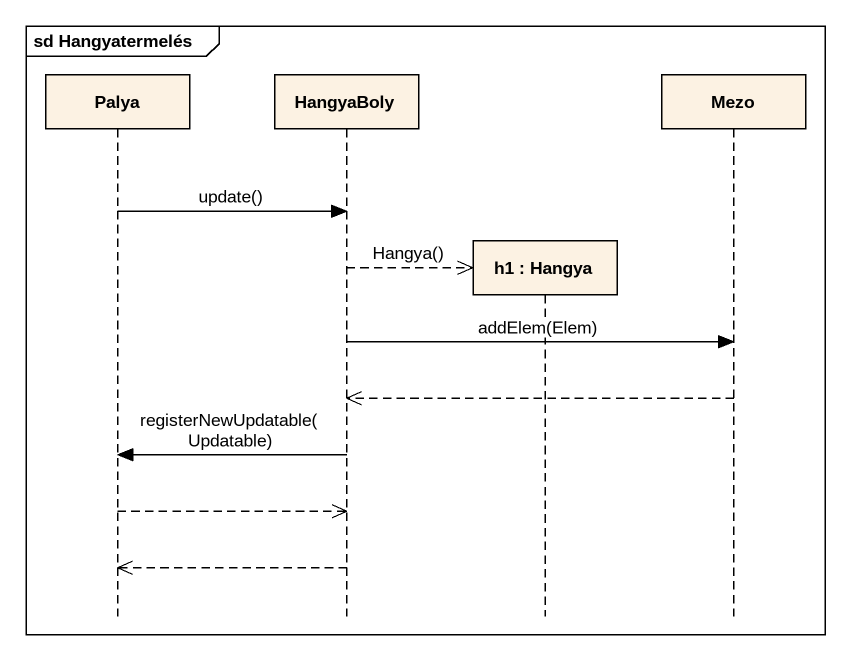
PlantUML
@startuml
mainframe sd Hangyatermelés
hide footbox
participant Palya
participant HangyaBoly
participant "h1 : Hangya" as h1
participant Mezo

Palya -> HangyaBoly : update()
HangyaBoly -->> h1 ** : Hangya()
HangyaBoly -> Mezo : addElem(Elem)
Mezo -->> HangyaBoly
HangyaBoly -> Palya : registerNewUpdatable(Updatable)
Palya -->> HangyaBoly
HangyaBoly -->> Palya
@enduml
